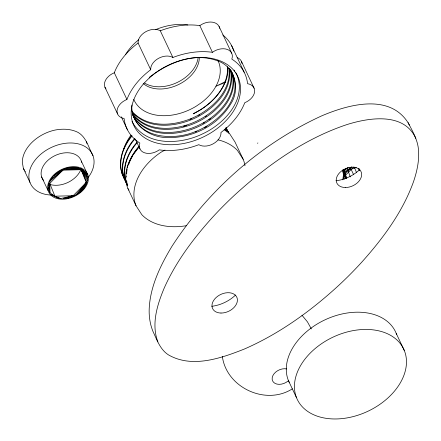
<?xml version="1.0" encoding="UTF-8"?>
<svg xmlns="http://www.w3.org/2000/svg" width="441" height="441" viewBox="0 0 441 441"><rect width="100%" height="100%" fill="white"/><g stroke="black" fill="none" stroke-linecap="round" stroke-linejoin="round"><path stroke-width="0.66" d="M75.229 167.387L81.122 169.686L86.249 182.475L73.129 195.727L60.775 198.494L58.466 198.158L54.882 196.195L50.037 192.838L49.183 191.174L49.827 181.383C55.803 169.107 76.023 161.378 85.967 173.043C92.224 186.504 75.477 198.577 63.206 198.566L75.742 195.038L86.249 182.475L86.965 182.453L81.122 169.686L77.544 167.723L83.349 170.248L79.689 168.324M86.177 184.498L86.249 182.475L78.018 193.643M126.286 177.128L126.358 175.882M126.468 174.008L127.162 168.958M126.71 173.831L126.782 172.58M342.778 179.79L343.473 174.768L342.635 170.22M60.775 198.494L54.882 196.195L49.756 183.412L48.576 185.463L49.039 183.428L49.756 183.412L48.648 189.371L48.444 187.458L49.756 183.412L62.876 170.154L81.122 169.686L84.799 171.549M127.443 167.685L127.719 166.411M85.08 186.515L86.249 182.475L80.13 192.067M225.318 82.439L225.031 81.833L215.969 86.227L225.318 82.439L227.005 77.158L227.832 71.944L227.782 67.523M127.857 165.772C130.15 158.644 133.915 151.985 138.921 146.418M128.783 164.295L130.216 160.458L132.928 155.337M83.685 188.472L86.249 182.475L82.026 190.33M133.226 154.769L139.13 146.859M131.831 135.497C121.661 147.399 116.066 165.827 124.996 179.983M132.046 135.938C123.061 146.699 117.466 162.045 122.785 175.722M134.61 138.656C123.739 150.723 117.758 169.912 127.151 184.547M134.819 139.102C125.31 149.934 119.274 165.744 124.731 179.84M136.975 142.3C126.699 153.689 120.084 171.367 127.681 185.87M137.184 142.741C127.058 154.003 120.47 171.273 127.587 185.727M348.131 167.326L343.192 172.111M343.429 175.424L351.808 166.825M343.302 177.392L353.688 167.051M343.423 174.311L350.27 167.514L353.649 174.757M257.516 143.331L257.902 142.95M342.999 171.455L346.036 168.451M49.827 181.383L62.876 170.154L62.672 169.653L81.122 169.686L85.967 173.043M50.93 179.371L62.876 170.154L60.263 170.843M205.28 116.733L206.399 115.989M208.913 119.743L210.6 118.629M149.527 77.164C168.528 62.666 194.216 51.79 217.904 60.968C235.45 66.982 240.477 89.523 230.588 104.197C217.788 125.564 192.502 138.099 167.861 137.581C149.973 137.923 130.189 124.566 131.931 105.002M70.83 197.188L73.129 195.727L73.333 196.228M292.35 388.846C265.851 405.83 226.503 387.722 222.347 356.466M53.978 175.551L62.876 170.154L57.986 172.238M193.329 113.861L199.503 110.448A54.045 37.557 -25.3 0 0 227.435 66.657M165.006 150.056L160.943 152.272A57.705 40.159 -25.3 0 0 136.054 205.798L141.859 214.723A58.989 41.052 -25.3 0 0 186.615 225.649M198.637 115.327L199.839 114.682M203.136 123.254L204.337 122.615M204.486 127.703L206.89 126.418M68.278 197.904L73.129 195.727L54.882 196.195L51.206 194.332L52.655 195.633L58.466 198.158M189.999 119.384L191.885 118.585M195.214 132.024L196.471 131.495M65.726 198.367L73.129 195.727M356.339 167.442L343.704 171.885L342.866 169.994M183.588 126.374L186.824 125.343M65.174 168.694L81.122 169.686L86.822 174.708M67.727 167.977L81.122 169.686L87.357 176.51M70.279 167.514L81.122 169.686L87.561 178.429M72.798 167.321L81.122 169.686L87.428 180.419M224.469 129.467L227.264 132.25M224.182 129.472L225.676 130.795M228.885 68.118L232.032 72.572M132.195 111.628C148.011 128.871 175.397 126.132 194.79 116.953C213.02 108.161 231.745 90.118 228.89 68.184M132.25 112.185C147.939 129.913 175.716 127.267 195.275 117.984C213.648 109.142 232.65 90.741 229.259 68.614M301.969 315.227L307.443 321.869L311.357 328.925M225.715 128.64L228.879 133.447M225.527 128.574L227.92 131.622M125.205 180.43L126.027 181.488M408.107 122.769C389.194 93.079 348.203 104.594 321.875 115.785C260.912 143.639 208.477 190.043 172.034 246.188C160.485 265.333 150.105 286.43 149.185 309.169C148.931 316.743 150.1 324.405 152.977 331.434C156.941 339.868 160.149 349.603 168.445 354.873C192.072 368.494 220.913 358.301 244.248 349.085C279.44 333.749 310.977 310.971 339.107 285.04A322.294 224.287 -25.3 0 0 361.725 262.191C383.102 238.338 402.705 211.912 413.586 181.499C417.076 171.125 419.485 160.133 418.437 149.135C417.484 139.582 412.555 131.087 408.107 122.769L409.402 125.057M244.975 165.744A57.705 40.159 -25.3 0 0 243.189 159.311L237.385 150.381A58.989 41.052 -25.3 0 0 218.041 139.863M139.047 146.77A57.705 40.159 -25.3 0 0 127.873 188.483L128.965 190.154M234.077 70.086L234.777 71.172M235.472 72.252L236.519 73.873M132.598 113.75C147.553 133.143 176.797 130.624 196.741 121.077C215.792 112.036 235.577 92.175 230.257 69.303M132.41 113.723C146.77 134.246 177.045 131.831 197.226 122.107C216.277 113.067 236.062 93.205 230.742 70.334M132.857 115.228C146.423 137.333 178.087 135.255 198.687 125.205C218.163 116.082 239.066 94.699 231.437 71.514M133.006 115.729C146.335 138.331 178.412 136.412 199.172 126.231C219.199 117.014 240.858 94.12 231.15 70.626M92.963 155.645C88.498 147.641 86.502 137.25 77.974 132.366C70.825 128.805 62.666 128.601 54.943 130.078A34.249 23.831 -25.3 0 0 22.304 162.266L23.406 168.506L29.977 182.403M23.406 168.506L24.42 170.165M25.225 171.494L25.451 171.858M225.974 127.504L228.311 132.041M343.219 172.381L345.887 178.158M343.291 177.53L344.167 179.322M415.775 138.342C404.077 112.152 369.277 117.587 347.243 124.483C304.681 138.568 267.351 165.155 234.529 195.17A322.294 224.287 -25.3 0 0 211.912 218.019C192.971 239.033 175.783 262.07 164.228 288.023C157.244 304.692 151.131 324.135 157.861 341.869M396.205 333.374L404.358 350.623A58.862 40.963 -25.3 0 1 336.72 418.95A58.862 40.963 -25.3 0 1 310.288 353.037A58.862 40.963 -25.3 0 1 404.358 350.623M241.503 61.536L254.115 88.233M231.58 45.605L244.193 72.302M219.089 26.51L231.701 53.207M105.95 88.878A13.511 9.388 -25.3 0 1 114.307 72.759A65.081 45.203 -25.3 0 1 138.099 43.025A13.511 9.388 -25.3 0 1 145.839 31.68A13.511 9.388 -25.3 0 1 160.281 30.782A65.081 45.203 -25.3 0 1 199.823 25.611L212.435 52.314A13.511 9.388 -25.3 0 1 227.181 49.398A13.511 9.388 -25.3 0 1 231.817 59.111A65.075 45.214 -25.3 0 1 247.572 83.685A13.511 9.388 -25.3 0 1 254.567 92.103A13.511 9.388 -25.3 0 1 244.761 102.72A65.075 45.214 -25.3 0 1 220.98 132.46A13.511 9.388 -25.3 0 1 213.229 143.799A13.511 9.388 -25.3 0 1 198.786 144.692A65.075 45.214 -25.3 0 1 159.245 149.857A13.511 9.388 -25.3 0 1 144.499 152.779A13.511 9.388 -25.3 0 1 139.863 143.06A65.075 45.214 -25.3 0 1 124.114 118.486A13.511 9.388 -25.3 0 1 117.113 110.074A13.511 9.388 -25.3 0 1 126.92 99.457A65.075 45.214 -25.3 0 1 150.706 69.717A13.511 9.388 -25.3 0 1 158.451 58.377A13.511 9.388 -25.3 0 1 172.894 57.479A65.075 45.214 -25.3 0 1 212.441 52.314M243.178 159.311L234.992 141.996L229.199 133.066A58.989 41.052 -25.3 0 0 224.767 129.196M160.281 30.782L172.894 57.479M138.094 43.02L150.706 69.717M288.397 380.539L296.55 397.788M114.307 72.759L126.92 99.457M135.282 139.036L139.979 148.97M121.325 116.837L127.488 129.875M104.952 87.246L117.565 113.943M127.879 188.478L136.065 205.793M81.315 161.119L87.88 175.016A21.405 14.895 -25.3 0 1 62.109 199.2A21.405 14.895 -25.3 0 1 54.127 174.548A21.405 14.895 -25.3 0 1 87.88 175.016M41.625 176.929L48.196 190.826M343.473 174.768L345.297 178.715M346.538 178.373L343.704 171.885M342.696 170.16L346.372 178.528M343.263 169.587L346.874 178.059M354.294 167.1L356.427 172.37M131.997 121.424C145.166 146.71 180.59 144.791 202.827 133.755C224.155 123.921 247.18 99.473 236.762 74.468M232.357 73.079C243.741 99.401 216.685 123.91 194.123 132.079C172.988 140.525 138.127 138.584 132.091 111.689M359.057 168.572L359.735 170.424M347.21 168.28L350.27 176.907M358.682 168.787L359.354 170.722M126.892 182.535L127.273 183.809M228.102 131.594L228.466 132.829M226.365 127.923L227.087 130.387M226.156 127.477L227.06 130.558M131.583 109.197L131.837 110.443M126.666 180.507L126.815 181.857M49.756 183.412L50.037 192.838M123.827 148.959A52.892 36.807 -25.3 0 1 130.988 135.128M289.208 382.364A58.862 40.963 -25.3 0 1 326.599 319.097A58.862 40.963 -25.3 0 1 396.674 334.62M359.834 169.498A30.368 21.135 -25.3 0 1 336.014 180.771M235.582 295.023A30.368 21.135 -25.3 0 1 211.768 306.297M43.494 180.341A21.405 14.895 -25.3 0 1 55.147 155.535A21.405 14.895 -25.3 0 1 81.64 162.387M81.348 168.082A21.405 14.895 -25.3 0 1 48.24 183.836M86.392 141.748A34.249 23.831 -25.3 0 1 86.954 143.534M51.636 195.06A34.249 23.831 -25.3 0 1 31.554 165.662A34.249 23.831 -25.3 0 1 77.384 143.667A34.249 23.831 -25.3 0 1 88.15 177.541M287.962 381.096A10.275 7.15 -25.3 0 1 275.085 383.416A10.275 7.15 -25.3 0 1 274.059 373.764A10.275 7.15 -25.3 0 1 286.672 368.924M199.31 57.622A32.347 22.469 -25.3 0 1 177.684 84.964A32.347 22.469 -25.3 0 1 143.176 83.432M217.97 60.494A46.388 32.221 -25.3 0 1 201.146 102.836L196.19 106.204A46.388 32.221 -25.3 0 1 133.744 99.357M222.821 34.982A65.081 45.203 -25.3 0 1 233.791 51.101M125.635 54.425A49.772 34.574 -25.3 0 1 138.606 39.784M155.767 29.591A49.772 34.574 -25.3 0 1 187.816 24.911M199.823 25.617A13.511 9.388 -25.3 0 1 219.657 28.34M225.136 82.434A54.061 37.027 -24.3 0 1 193.246 113.695M237.164 57.578A13.511 9.393 -25.3 0 1 241.993 63.394M198.169 57.264A32.347 22.474 -25.3 0 1 177.403 82.373A32.347 22.474 -25.3 0 1 144.62 83.073M149.207 78.04L144.218 83.062A57.468 39.927 -25.3 0 0 171.284 144.742A57.468 39.927 -25.3 0 0 239.766 82.219A57.468 39.927 -25.3 0 0 154.813 73.382L149.207 78.04M345.237 187.519A13.379 9.311 -25.3 0 0 361.344 172.403A13.379 9.311 -25.3 0 0 340.248 172.111A13.379 9.311 -25.3 0 0 345.237 187.519M220.985 313.044A13.379 9.311 -25.3 0 0 237.093 297.929A13.379 9.311 -25.3 0 0 215.996 297.636A13.379 9.311 -25.3 0 0 220.985 313.044"/></g></svg>
